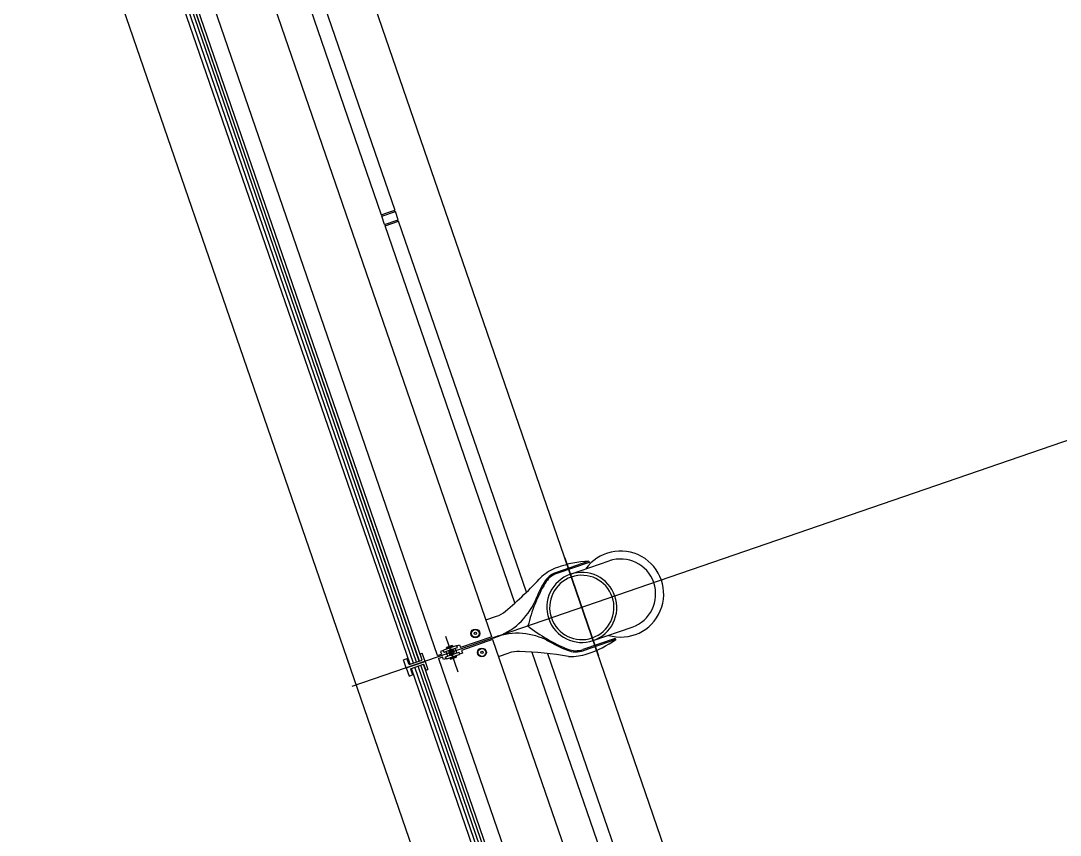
# Model space of a CAD drawing. Extents: x 809487 to 809680, y 818779 to 819225.
# Drawn here: x 809534.458 to 809538.077, y 819068.7 to 819071.537 of the extents above; entities that cross this region are included whole.
import ezdxf

# ---------------------------------------------------------------- set-up
doc = ezdxf.new("R2010")
doc.units = 0
for name, color, linetype in [('F-RC', 7, 'Continuous'), ('MAJ214__', 7, 'Continuous'), ('MAJ270__', 7, 'Continuous'), ('MAJ292__', 7, 'Continuous')]:
    doc.layers.add(name, color=color, linetype=linetype)

msp = doc.modelspace()

# ---------------------------------------------------------------- linework, layer by layer
at = {"layer": 'F-RC'}
for p, q in [((809535.3699, 819071.8582), (809535.7134, 819070.8607)), ((809535.4172, 819071.8745), (809535.7607, 819070.877)), ((809535.7134, 819070.8607), (809535.733, 819070.8675)), ((809535.715, 819070.856), (809535.7623, 819070.8723)), ((809535.733, 819070.8675), (809535.7607, 819070.877)), ((809535.7604, 819070.8716), (809535.7588, 819070.8763)), ((809535.7721, 819070.8439), (809535.7623, 819070.8723)), ((809535.7248, 819070.8276), (809535.715, 819070.856)), ((809535.7169, 819070.8566), (809535.7153, 819070.8614)), ((809535.7248, 819070.8276), (809535.7721, 819070.8439)), ((809535.7264, 819070.8229), (809535.7737, 819070.8392)), ((809535.7718, 819070.8385), (809535.7702, 819070.8432)), ((809536.2188, 819069.5464), (809535.7737, 819070.8392)), ((809536.1788, 819069.509), (809535.7264, 819070.8229)), ((809535.7283, 819070.8235), (809535.7267, 819070.8283)), ((809536.2377, 819069.338), (809536.6901, 819068.0241)), ((809536.2922, 819069.3332), (809536.7374, 819068.0404))]:
    msp.add_line(p, q, dxfattribs=at)
at = {"layer": 'MAJ214__'}
for p, q in [((809535.9088, 819069.3257), (809534.9598, 819072.0819)), ((809535.825, 819069.2995), (809534.889, 819072.0178)), ((809535.8363, 819069.3034), (809534.9003, 819072.0217)), ((809535.8458, 819069.3066), (809534.9098, 819072.025)), ((809535.8465, 819069.3069), (809534.9105, 819072.0253)), ((809536.0979, 819069.3908), (809535.9892, 819069.3534)), ((809535.9702, 819069.3508), (809535.9394, 819069.3402)), ((809535.9402, 819069.3526), (809535.962, 819069.3601)), ((809535.9409, 819069.3539), (809535.9402, 819069.3526)), ((809535.9412, 819069.3498), (809535.9402, 819069.3526)), ((809535.9607, 819069.3608), (809535.9409, 819069.3539)), ((809535.9412, 819069.3498), (809535.963, 819069.3573)), ((809535.9431, 819069.3505), (809535.9434, 819069.3495)), ((809535.9607, 819069.3608), (809535.962, 819069.3601)), ((809535.9611, 819069.3566), (809535.9614, 819069.3557)), ((809535.963, 819069.3573), (809535.962, 819069.3601)), ((809535.9703, 819069.3508), (809535.9779, 819069.3535)), ((809535.9755, 819069.3592), (809535.9859, 819069.3628)), ((809535.9859, 819069.3628), (809535.9892, 819069.3534)), ((809536.1011, 819069.3813), (809535.9924, 819069.3439)), ((809535.9088, 819069.3257), (809535.923, 819069.3306)), ((809535.912, 819069.3162), (809535.9263, 819069.3211)), ((809535.912, 819069.3162), (809537.8622, 819063.6526)), ((809535.9301, 819069.3436), (809535.9197, 819069.34)), ((809535.9197, 819069.34), (809535.923, 819069.3306)), ((809535.9295, 819069.3117), (809535.9263, 819069.3211)), ((809535.9399, 819069.3153), (809535.9295, 819069.3117)), ((809535.9375, 819069.321), (809535.9451, 819069.3236)), ((809535.941, 819069.3143), (809535.985, 819069.3295)), ((809535.9759, 819069.3342), (809535.9451, 819069.3236)), ((809535.9742, 819069.3247), (809535.9524, 819069.3172)), ((809535.9534, 819069.3144), (809535.9524, 819069.3172)), ((809535.9752, 819069.3218), (809535.9534, 819069.3144)), ((809535.9547, 819069.3137), (809535.9534, 819069.3144)), ((809535.954, 819069.3188), (809535.9542, 819069.3183)), ((809535.9548, 819069.318), (809535.9542, 819069.3183)), ((809535.9547, 819069.3137), (809535.9746, 819069.3206)), ((809535.9718, 819069.3239), (809535.9721, 819069.3245)), ((809535.972, 819069.325), (809535.9721, 819069.3245)), ((809535.9752, 819069.3218), (809535.9742, 819069.3247)), ((809535.9746, 819069.3206), (809535.9752, 819069.3218)), ((809535.9836, 819069.3369), (809535.976, 819069.3343)), ((809535.9957, 819069.3345), (809535.9853, 819069.3309)), ((809535.9924, 819069.3439), (809535.9957, 819069.3345)), ((809536.8017, 819066.4629), (809535.8298, 819069.2853)), ((809536.813, 819066.4668), (809535.8412, 819069.2892)), ((809536.8225, 819066.4701), (809535.8506, 819069.2924)), ((809536.8232, 819066.4703), (809535.8514, 819069.2927))]:
    msp.add_line(p, q, dxfattribs=at)
for points in [[(809536.4358, 819069.6542), (809536.323, 819069.6154)], [(809535.9744, 819069.3602), (809535.9304, 819069.345)], [(809536.5296, 819069.3818), (809536.4168, 819069.3429)]]:
    msp.add_lwpolyline(points, dxfattribs=at)
for centre, radius in [((809536.0408, 819069.4029), 0.0155), ((809536.0408, 819069.4029), 0.0135), ((809536.0408, 819069.4029), 0.0042), ((809536.0636, 819069.3367), 0.0155), ((809536.0636, 819069.3367), 0.0135), ((809536.0636, 819069.3367), 0.0042)]:
    msp.add_circle(centre, radius, dxfattribs=at)
for centre, radius, start, end in [((809536.3487, 819069.5405), 0.0792, 109, 149.9624), ((809536.771, 819069.2963), 0.567, 149.9624, 158.1041), ((809536.0371, 819069.6081), 0.2307, 285.6773, 333.2312), ((809536.2264, 819069.5152), 0.02, 326.6754, 338.1041), ((809536.1871, 819069.1727), 0.2307, 64.7688, 112.3227), ((809536.0371, 819069.6081), 0.2307, 285.6773, 292.3227), ((809536.1871, 819069.1727), 0.2307, 105.6773, 112.3227), ((809535.9577, 819069.3372), 0.0109, 101.1265, 116.8735), ((809536.279, 819069.3624), 0.02, 59.8959, 71.3246), ((809536.5734, 819069.8702), 0.567, 239.8959, 248.0376), ((809535.9577, 819069.3372), 0.0095, 145.1826, 198.9999), ((809535.9577, 819069.3372), 0.0095, 198.9999, 252.8174), ((809535.9577, 819069.3372), 0.006, 19.0001, 198.9999), ((809535.9577, 819069.3372), 0.006, 198.9999, 19.0001), ((809535.9577, 819069.3372), 0.0109, 281.1265, 296.8735), ((809535.9577, 819069.3372), 0.0095, 19.0001, 71.3051), ((809535.9577, 819069.3372), 0.0095, 326.6949, 19.0001), ((809536.391, 819069.4178), 0.0792, 248.0376, 289)]:
    msp.add_arc(centre, radius, start, end, dxfattribs=at)
for points, degree in [([(809535.9593, 819069.3467), (809535.9575, 819069.3473), (809535.9556, 819069.348)], 2), ([(809535.9702, 819069.3508), (809535.9702, 819069.3508), (809535.9703, 819069.3508), (809535.9703, 819069.3508)], 2), ([(809535.9702, 819069.3508), (809535.9702, 819069.3508), (809535.9703, 819069.3508), (809535.9703, 819069.3508)], 2), ([(809535.9741, 819069.3429), (809535.9738, 819069.3439), (809535.9734, 819069.3449), (809535.9724, 819069.3469), (809535.9719, 819069.3478), (809535.9712, 819069.3491), (809535.9709, 819069.3496), (809535.9706, 819069.3502), (809535.9704, 819069.3505), (809535.9704, 819069.3507), (809535.9703, 819069.3508), (809535.9703, 819069.3508)], 3), ([(809535.9751, 819069.3598), (809535.9755, 819069.3593), (809535.9758, 819069.3588), (809535.9765, 819069.3578), (809535.9768, 819069.3573), (809535.9773, 819069.3563), (809535.9776, 819069.3559), (809535.978, 819069.3551), (809535.9781, 819069.3547), (809535.9782, 819069.3544)], 3), ([(809535.9783, 819069.3542), (809535.9783, 819069.3542), (809535.9783, 819069.3542), (809535.9783, 819069.3541), (809535.9783, 819069.354), (809535.9783, 819069.3538), (809535.9783, 819069.3538), (809535.9782, 819069.3536), (809535.9781, 819069.3536), (809535.978, 819069.3535), (809535.978, 819069.3535), (809535.9779, 819069.3535), (809535.9779, 819069.3535), (809535.9779, 819069.3535)], 3), ([(809535.9783, 819069.3542), (809535.9783, 819069.3542), (809535.9783, 819069.3543), (809535.9783, 819069.3543), (809535.9783, 819069.3543), (809535.9782, 819069.3544), (809535.9782, 819069.3544), (809535.9782, 819069.3544)], 3), ([(809535.9301, 819069.3443), (809535.9301, 819069.3444), (809535.9301, 819069.3444), (809535.9302, 819069.3445), (809535.9302, 819069.3446), (809535.9302, 819069.3447), (809535.9302, 819069.3447), (809535.9302, 819069.3448), (809535.9302, 819069.3448), (809535.9302, 819069.3448), (809535.9303, 819069.3449), (809535.9303, 819069.3449), (809535.9303, 819069.345), (809535.9304, 819069.345), (809535.9304, 819069.345), (809535.9304, 819069.345)], 3), ([(809535.931, 819069.3381), (809535.9309, 819069.3385), (809535.9308, 819069.3388), (809535.9306, 819069.3397), (809535.9305, 819069.3402), (809535.9303, 819069.3413), (809535.9302, 819069.3419), (809535.9302, 819069.3431), (809535.9301, 819069.3437), (809535.9301, 819069.3443)], 3), ([(809535.931, 819069.3381), (809535.931, 819069.3381), (809535.931, 819069.3381), (809535.931, 819069.338), (809535.931, 819069.338), (809535.931, 819069.338), (809535.931, 819069.338), (809535.931, 819069.3379)], 3), ([(809535.9318, 819069.3376), (809535.9318, 819069.3376), (809535.9318, 819069.3376), (809535.9318, 819069.3376), (809535.9317, 819069.3376), (809535.9316, 819069.3375), (809535.9316, 819069.3375), (809535.9315, 819069.3376), (809535.9314, 819069.3376), (809535.9313, 819069.3376), (809535.9312, 819069.3377), (809535.9311, 819069.3378), (809535.9311, 819069.3379), (809535.931, 819069.3379)], 3), ([(809535.9318, 819069.3376), (809535.9324, 819069.3378), (809535.9331, 819069.338), (809535.9347, 819069.3386), (809535.9356, 819069.3389), (809535.9372, 819069.3394), (809535.9378, 819069.3396), (809535.9387, 819069.34), (809535.9391, 819069.3401), (809535.9394, 819069.3402)], 3), ([(809535.9318, 819069.3376), (809535.9327, 819069.3379), (809535.9335, 819069.3382), (809535.9344, 819069.3385), (809535.9357, 819069.3389), (809535.937, 819069.3394), (809535.9383, 819069.3398), (809535.9386, 819069.3399), (809535.939, 819069.3401), (809535.9394, 819069.3402)], 3), ([(809535.9371, 819069.3203), (809535.9371, 819069.3203), (809535.9371, 819069.3203), (809535.9371, 819069.3204), (809535.9371, 819069.3205), (809535.9371, 819069.3207), (809535.9371, 819069.3207), (809535.9372, 819069.3209), (809535.9373, 819069.3209), (809535.9374, 819069.321), (809535.9374, 819069.321), (809535.9375, 819069.321), (809535.9375, 819069.321), (809535.9375, 819069.321)], 3), ([(809535.9371, 819069.3203), (809535.9371, 819069.3203), (809535.9371, 819069.3202), (809535.9371, 819069.3202), (809535.9372, 819069.3202), (809535.9372, 819069.3201), (809535.9372, 819069.3201), (809535.9372, 819069.3201)], 3), ([(809535.9403, 819069.3147), (809535.94, 819069.3152), (809535.9396, 819069.3157), (809535.9389, 819069.3167), (809535.9386, 819069.3172), (809535.9381, 819069.3181), (809535.9378, 819069.3186), (809535.9375, 819069.3194), (809535.9373, 819069.3198), (809535.9372, 819069.3201)], 3), ([(809535.9394, 819069.3402), (809535.9394, 819069.3402), (809535.9394, 819069.3402), (809535.9395, 819069.34), (809535.9395, 819069.3398), (809535.9396, 819069.3392), (809535.9397, 819069.3388), (809535.9399, 819069.3376), (809535.94, 819069.3366), (809535.9405, 819069.3343), (809535.9408, 819069.3331), (809535.9412, 819069.3318), (809535.9412, 819069.3317), (809535.9413, 819069.3316)], 3), ([(809535.941, 819069.3143), (809535.941, 819069.3143), (809535.9409, 819069.3143), (809535.9409, 819069.3143), (809535.9408, 819069.3143), (809535.9407, 819069.3144), (809535.9407, 819069.3144), (809535.9407, 819069.3144), (809535.9406, 819069.3144), (809535.9406, 819069.3145), (809535.9405, 819069.3145), (809535.9405, 819069.3145), (809535.9405, 819069.3146), (809535.9404, 819069.3146), (809535.9404, 819069.3147), (809535.9403, 819069.3147)], 3), ([(809535.9413, 819069.3316), (809535.9416, 819069.3306), (809535.942, 819069.3296), (809535.943, 819069.3276), (809535.9435, 819069.3267), (809535.9442, 819069.3254), (809535.9445, 819069.3249), (809535.9449, 819069.3242), (809535.945, 819069.324), (809535.9451, 819069.3238), (809535.9451, 819069.3237), (809535.9451, 819069.3236)], 3), ([(809535.9506, 819069.3438), (809535.9506, 819069.3438), (809535.9506, 819069.3437), (809535.9505, 819069.3437), (809535.9505, 819069.3436), (809535.9503, 819069.3433), (809535.9502, 819069.3432), (809535.95, 819069.3428), (809535.9499, 819069.3426), (809535.9498, 819069.3425)], 3), ([(809535.9528, 819069.347), (809535.9516, 819069.3453), (809535.9506, 819069.3438)], 2), ([(809535.9547, 819069.3282), (809535.9548, 819069.3282), (809535.9551, 819069.3281), (809535.9555, 819069.328), (809535.9557, 819069.3279), (809535.9559, 819069.3278), (809535.956, 819069.3278), (809535.9561, 819069.3278), (809535.9561, 819069.3278), (809535.9561, 819069.3277)], 3), ([(809535.9561, 819069.3277), (809535.9579, 819069.3272), (809535.9598, 819069.3265)], 2), ([(809535.9607, 819069.3462), (809535.9606, 819069.3463), (809535.9604, 819069.3464), (809535.9599, 819069.3465), (809535.9597, 819069.3466), (809535.9595, 819069.3467), (809535.9594, 819069.3467), (809535.9593, 819069.3467), (809535.9593, 819069.3467), (809535.9593, 819069.3467)], 3), ([(809535.9627, 819069.3275), (809535.9638, 819069.3292), (809535.9648, 819069.3307)], 2), ([(809535.9648, 819069.3307), (809535.9648, 819069.3307), (809535.9648, 819069.3308), (809535.9649, 819069.3308), (809535.9649, 819069.3309), (809535.9651, 819069.3311), (809535.9652, 819069.3313), (809535.9654, 819069.3317), (809535.9655, 819069.3319), (809535.9656, 819069.332)], 3), ([(809535.976, 819069.3343), (809535.976, 819069.3343), (809535.976, 819069.3343), (809535.9759, 819069.3345), (809535.9759, 819069.3347), (809535.9758, 819069.3353), (809535.9757, 819069.3356), (809535.9755, 819069.3369), (809535.9754, 819069.3379), (809535.9749, 819069.3402), (809535.9746, 819069.3414), (809535.9742, 819069.3427), (809535.9742, 819069.3428), (809535.9741, 819069.3429)], 3), ([(809535.976, 819069.3343), (809535.976, 819069.3343), (809535.9759, 819069.3343), (809535.9759, 819069.3342)], 2), ([(809535.9836, 819069.3369), (809535.9836, 819069.3369), (809535.9836, 819069.3369), (809535.9837, 819069.3369), (809535.9837, 819069.3369), (809535.9838, 819069.3369), (809535.9838, 819069.3369), (809535.9839, 819069.3369), (809535.984, 819069.3369), (809535.9841, 819069.3368), (809535.9842, 819069.3368), (809535.9843, 819069.3367), (809535.9844, 819069.3366), (809535.9844, 819069.3365)], 3), ([(809535.9844, 819069.3363), (809535.9844, 819069.3364), (809535.9844, 819069.3364), (809535.9844, 819069.3364), (809535.9844, 819069.3365), (809535.9844, 819069.3365), (809535.9844, 819069.3365), (809535.9844, 819069.3365)], 3), ([(809535.9844, 819069.3363), (809535.9845, 819069.336), (809535.9846, 819069.3357), (809535.9848, 819069.3348), (809535.9849, 819069.3343), (809535.9851, 819069.3332), (809535.9852, 819069.3326), (809535.9853, 819069.3314), (809535.9853, 819069.3308), (809535.9853, 819069.3302)], 3), ([(809535.9853, 819069.3302), (809535.9853, 819069.3301), (809535.9853, 819069.3301), (809535.9853, 819069.33), (809535.9852, 819069.3299), (809535.9852, 819069.3298), (809535.9852, 819069.3298), (809535.9852, 819069.3297), (809535.9852, 819069.3297), (809535.9852, 819069.3296), (809535.9851, 819069.3296), (809535.9851, 819069.3296), (809535.9851, 819069.3295), (809535.985, 819069.3295), (809535.985, 819069.3295), (809535.985, 819069.3295)], 3)]:
    msp.add_open_spline(points, degree=degree, dxfattribs=at)
at = {"layer": 'MAJ270__'}
for p, q in [((809536.4115, 819069.4935), (809534.4581, 819075.1666)), ((809538.6803, 819070.2747), (809535.6103, 819069.2176)), ((809538.6803, 819070.2747), (809535.6103, 819069.2176)), ((809536.352, 819069.6664), (809536.4693, 819069.3255)), ((809536.4711, 819069.3206), (809536.3537, 819069.6615)), ((809540.3183, 819058.1473), (809536.4115, 819069.4935)), ((809535.9813, 819069.2686), (809535.9386, 819069.3928)), ((809535.9813, 819069.2686), (809535.9386, 819069.3928)), ((809535.9813, 819069.2686), (809535.9386, 819069.3928))]:
    msp.add_line(p, q, dxfattribs=at)
at = {"layer": 'MAJ292__'}
for p, q in [((809536.0979, 819069.3908), (809535.1489, 819072.147)), ((809535.8559, 819069.3101), (809534.9199, 819072.0285)), ((809535.8134, 819069.2955), (809534.8774, 819072.0138)), ((809537.5801, 819063.5502), (809534.6761, 819071.9842)), ((809536.3718, 819069.6089), (809536.507, 819069.6554)), ((809536.4512, 819069.3781), (809536.5864, 819069.4247)), ((809536.1011, 819069.3813), (809538.0513, 819063.7177)), ((809535.7904, 819069.3114), (809535.8027, 819069.3156)), ((809535.8002, 819069.283), (809535.7904, 819069.3114)), ((809535.81, 819069.2943), (809535.8027, 819069.3156)), ((809535.8486, 819069.3314), (809535.8559, 819069.3339)), ((809535.8559, 819069.3101), (809535.8486, 819069.3314)), ((809535.8657, 819069.3056), (809535.8559, 819069.3339)), ((809535.8002, 819069.283), (809535.8657, 819069.3056)), ((809535.8002, 819069.283), (809535.8657, 819069.3056)), ((809535.8002, 819069.283), (809535.81, 819069.2546)), ((809535.8101, 819069.2943), (809535.8559, 819069.3101)), ((809535.8149, 819069.2802), (809535.8608, 819069.2959)), ((809535.8149, 819069.2802), (809535.8223, 819069.2589)), ((809536.7901, 819066.4589), (809535.8184, 819069.281)), ((809536.8326, 819066.4736), (809535.8608, 819069.2959)), ((809535.8608, 819069.2959), (809535.8681, 819069.2747)), ((809535.8657, 819069.3056), (809535.8755, 819069.2772)), ((809535.8681, 819069.2747), (809535.8755, 819069.2772)), ((809535.81, 819069.2546), (809535.8223, 819069.2589))]:
    msp.add_line(p, q, dxfattribs=at)
for points in [[(809536.4358, 819069.6542), (809536.4371, 819069.6503), (809536.3243, 819069.6114)], [(809536.0775, 819069.4499), (809536.1143, 819069.4626)], [(809536.5296, 819069.3818), (809536.5282, 819069.3857), (809536.4154, 819069.3469)], [(809536.1215, 819069.3222), (809536.1583, 819069.3349)]]:
    msp.add_lwpolyline(points, dxfattribs=at)
for centre, radius, start, end in [((809536.5467, 819069.5401), 0.15, 253.4229, 144.5771), ((809536.5467, 819069.5401), 0.15, 253.4229, 144.5771), ((809536.4468, 819069.3151), 0.3393, 91.8607, 110.7061), ((809536.5467, 819069.5401), 0.122, 19, 109), ((809536.285, 819069.5858), 0.02, 130.3961, 137.4258), ((809536.3837, 819069.4698), 0.1724, 109.2751, 130.3961), ((809536.3487, 819069.5405), 0.075, 109, 149.9624), ((809536.4115, 819069.4935), 0.122, 19, 199), ((809536.4115, 819069.4935), 0.112, 19, 199), ((809535.2833, 819070.5061), 1.3402, 310.0784, 317.4258), ((809536.771, 819069.2963), 0.5628, 149.9624, 166.3679), ((809536.5467, 819069.5401), 0.122, 289, 19), ((809536.4115, 819069.4935), 0.122, 199, 19), ((809536.4115, 819069.4935), 0.112, 199, 19), ((809536.0818, 819069.5571), 0.1, 289, 310.0784), ((809536.5734, 819069.8702), 0.5628, 231.6321, 248.0376), ((809536.391, 819069.4178), 0.075, 248.0376, 289), ((809536.3295, 819069.6558), 0.3393, 287.2939, 306.1393), ((809536.1909, 819069.2404), 0.1, 87.9216, 109), ((809536.1459, 819068.001), 1.3402, 80.5742, 87.9216), ((809536.3686, 819069.3428), 0.02, 260.5742, 267.6039), ((809536.375, 819069.4951), 0.1724, 267.6039, 288.7249)]:
    msp.add_arc(centre, radius, start, end, dxfattribs=at)
msp.add_open_spline([(809535.9744, 819069.3602), (809535.9744, 819069.3602), (809535.9745, 819069.3602), (809535.9745, 819069.3602), (809535.9746, 819069.3602), (809535.9747, 819069.3601), (809535.9747, 819069.3601), (809535.9748, 819069.3601), (809535.9748, 819069.3601), (809535.9748, 819069.36), (809535.9749, 819069.36), (809535.9749, 819069.36), (809535.975, 819069.3599), (809535.975, 819069.3599), (809535.9751, 819069.3598), (809535.9751, 819069.3598)], degree=3, dxfattribs=at)

doc.saveas('drawing.dxf')
